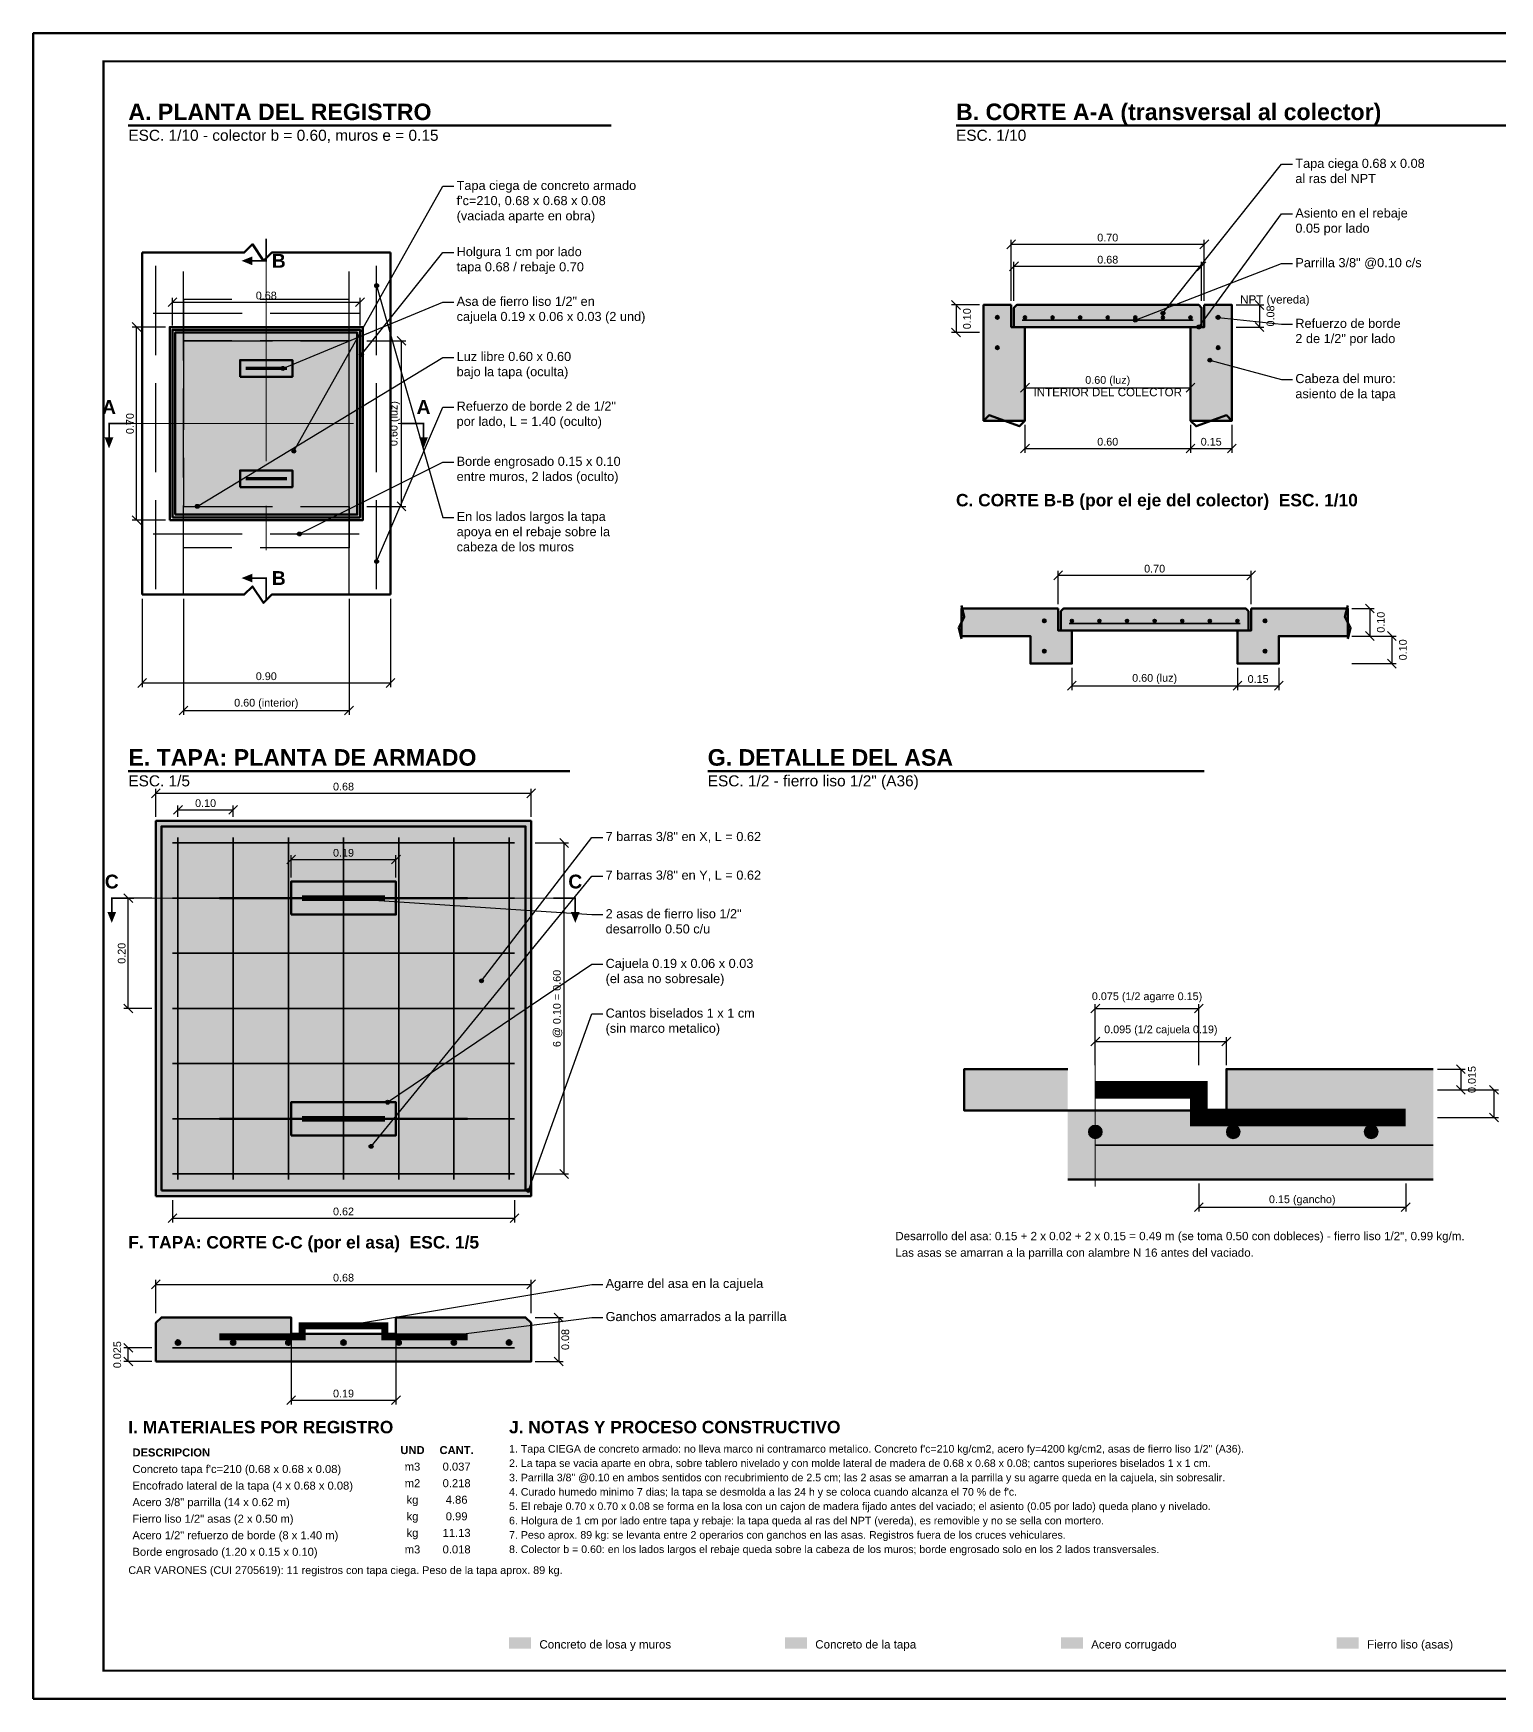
# Model space of a CAD drawing. Header units: metres. Extents: x 349122 to 349453, y 9281252 to 9281971.
# Drawn here: x 349212 to 349217.23, y 9281651.79 to 9281657.73 of the extents above; entities that cross this region are included whole.
import ezdxf
from ezdxf.enums import TextEntityAlignment as Align

# ---------------------------------------------------------------- set-up
doc = ezdxf.new("R2010")
doc.units = ezdxf.units.M
doc.header["$LTSCALE"] = 0.25
doc.linetypes.add('CENTER', pattern=[5.08, 3.175, -0.635, 0.635, -0.635])
doc.linetypes.add('DASHED', pattern=[1.524, 1.27, -0.254])
for name, color, linetype, lineweight in [('ACERO', 1, 'CONTINUOUS', 35), ('ACERO_LISO', 30, 'Continuous', 40), ('ACERO_OCULTO', 1, 'DASHED', 25), ('CONCRETO', 250, 'CONTINUOUS', 50), ('CONCRETO_ACHURADO', 253, 'Continuous', 13), ('CORTE', 1, 'Continuous', 35), ('COTAS', 94, 'CONTINUOUS', 18), ('EJES', 1, 'CENTER', 18), ('MARCO', 7, 'CONTINUOUS', 50), ('NOTAS_LLAMADA', 30, 'Continuous', 25), ('OCULTO', 8, 'DASHED', 25), ('TAPA', 8, 'Continuous', 50), ('TEXTO', 7, 'Continuous', 25), ('TITULOS', 160, 'CONTINUOUS', 35)]:
    doc.layers.add(name, color=color, linetype=linetype, lineweight=lineweight)
doc.styles.add('ARIAL', font='arial.ttf')
doc.styles.add('ARIALB', font='arialbd.ttf')

# ---------------------------------------------------------------- blocks, each defined once
blk = doc.blocks.new('_OBLIQUE0')
at = {"color": 0, "linetype": 'BYBLOCK'}
blk.add_line((-0.5, -0.5), (0.5, 0.5), dxfattribs=at)

msp = doc.modelspace()

# ---------------------------------------------------------------- hatches: boundary and pattern name
at = {"layer": 'ACERO'}
h = msp.add_hatch(color=1, dxfattribs=at)
edge = h.paths.add_edge_path()
edge.add_arc((349215.4385, 9281656.7168), 0.00625, 0, 360)
h = msp.add_hatch(color=1, dxfattribs=at)
edge = h.paths.add_edge_path()
edge.add_arc((349215.5369, 9281656.7163), 0.00541, 0, 360)
h = msp.add_hatch(color=1, dxfattribs=at)
edge = h.paths.add_edge_path()
edge.add_arc((349215.6353, 9281656.7163), 0.00541, 0, 360)
h = msp.add_hatch(color=1, dxfattribs=at)
edge = h.paths.add_edge_path()
edge.add_arc((349215.7337, 9281656.7163), 0.00541, 0, 360)
h = msp.add_hatch(color=1, dxfattribs=at)
edge = h.paths.add_edge_path()
edge.add_arc((349215.8321, 9281656.7163), 0.00541, 0, 360)
h = msp.add_hatch(color=1, dxfattribs=at)
edge = h.paths.add_edge_path()
edge.add_arc((349215.9305, 9281656.7163), 0.00541, 0, 360)
h = msp.add_hatch(color=1, dxfattribs=at)
edge = h.paths.add_edge_path()
edge.add_arc((349216.0289, 9281656.7163), 0.00541, 0, 360)
h = msp.add_hatch(color=1, dxfattribs=at)
edge = h.paths.add_edge_path()
edge.add_arc((349216.1273, 9281656.7163), 0.00541, 0, 360)
h = msp.add_hatch(color=1, dxfattribs=at)
edge = h.paths.add_edge_path()
edge.add_arc((349216.2257, 9281656.7168), 0.00625, 0, 360)
h = msp.add_hatch(color=1, dxfattribs=at)
edge = h.paths.add_edge_path()
edge.add_arc((349215.4385, 9281656.6086), 0.00625, 0, 360)
h = msp.add_hatch(color=1, dxfattribs=at)
edge = h.paths.add_edge_path()
edge.add_arc((349216.2257, 9281656.6086), 0.00625, 0, 360)
h = msp.add_hatch(color=1, dxfattribs=at)
edge = h.paths.add_edge_path()
edge.add_arc((349215.6058, 9281655.6344), 0.00625, 0, 360)
h = msp.add_hatch(color=1, dxfattribs=at)
edge = h.paths.add_edge_path()
edge.add_arc((349215.7042, 9281655.6339), 0.00541, 0, 360)
h = msp.add_hatch(color=1, dxfattribs=at)
edge = h.paths.add_edge_path()
edge.add_arc((349215.8026, 9281655.6339), 0.00541, 0, 360)
h = msp.add_hatch(color=1, dxfattribs=at)
edge = h.paths.add_edge_path()
edge.add_arc((349215.901, 9281655.6339), 0.00541, 0, 360)
h = msp.add_hatch(color=1, dxfattribs=at)
edge = h.paths.add_edge_path()
edge.add_arc((349215.9994, 9281655.6339), 0.00541, 0, 360)
h = msp.add_hatch(color=1, dxfattribs=at)
edge = h.paths.add_edge_path()
edge.add_arc((349216.0978, 9281655.6339), 0.00541, 0, 360)
h = msp.add_hatch(color=1, dxfattribs=at)
edge = h.paths.add_edge_path()
edge.add_arc((349216.1962, 9281655.6339), 0.00541, 0, 360)
h = msp.add_hatch(color=1, dxfattribs=at)
edge = h.paths.add_edge_path()
edge.add_arc((349216.2946, 9281655.6339), 0.00541, 0, 360)
h = msp.add_hatch(color=1, dxfattribs=at)
edge = h.paths.add_edge_path()
edge.add_arc((349216.393, 9281655.6344), 0.00625, 0, 360)
h = msp.add_hatch(color=1, dxfattribs=at)
edge = h.paths.add_edge_path()
edge.add_arc((349215.6058, 9281655.5262), 0.00625, 0, 360)
h = msp.add_hatch(color=1, dxfattribs=at)
edge = h.paths.add_edge_path()
edge.add_arc((349216.393, 9281655.5262), 0.00625, 0, 360)
h = msp.add_hatch(color=1, dxfattribs=at)
edge = h.paths.add_edge_path()
edge.add_arc((349215.7878, 9281653.8116), 0.0234, 0, 360)
h = msp.add_hatch(color=1, dxfattribs=at)
edge = h.paths.add_edge_path()
edge.add_arc((349216.2798, 9281653.8116), 0.0234, 0, 360)
h = msp.add_hatch(color=1, dxfattribs=at)
edge = h.paths.add_edge_path()
edge.add_arc((349216.7718, 9281653.8116), 0.0234, 0, 360)
h = msp.add_hatch(color=1, dxfattribs=at)
edge = h.paths.add_edge_path()
edge.add_arc((349212.516, 9281653.0603), 0.00937, 0, 360)
h = msp.add_hatch(color=1, dxfattribs=at)
edge = h.paths.add_edge_path()
edge.add_arc((349212.7128, 9281653.0603), 0.00937, 0, 360)
h = msp.add_hatch(color=1, dxfattribs=at)
edge = h.paths.add_edge_path()
edge.add_arc((349212.9096, 9281653.0603), 0.00937, 0, 360)
h = msp.add_hatch(color=1, dxfattribs=at)
edge = h.paths.add_edge_path()
edge.add_arc((349213.1064, 9281653.0603), 0.00937, 0, 360)
h = msp.add_hatch(color=1, dxfattribs=at)
edge = h.paths.add_edge_path()
edge.add_arc((349213.3032, 9281653.0603), 0.00937, 0, 360)
h = msp.add_hatch(color=1, dxfattribs=at)
edge = h.paths.add_edge_path()
edge.add_arc((349213.5, 9281653.0603), 0.00937, 0, 360)
h = msp.add_hatch(color=1, dxfattribs=at)
edge = h.paths.add_edge_path()
edge.add_arc((349213.6968, 9281653.0603), 0.00937, 0, 360)
at = {"layer": 'CONCRETO_ACHURADO'}
for color, points in [(254, [(349215.4877, 9281656.7611), (349215.3893, 9281656.7611), (349215.3893, 9281656.3478), (349215.5369, 9281656.3478), (349215.5369, 9281656.6824), (349215.4877, 9281656.6824)]), (253, [(349215.4975, 9281656.6824), (349216.1666, 9281656.6824), (349216.1666, 9281656.7513), (349216.1568, 9281656.7611), (349215.5074, 9281656.7611), (349215.4975, 9281656.7513)]), (254, [(349216.1765, 9281656.7611), (349216.2749, 9281656.7611), (349216.2749, 9281656.3478), (349216.1273, 9281656.3478), (349216.1273, 9281656.6824), (349216.1765, 9281656.6824)]), (253, [(349212.4963, 9281656.0034), (349213.1654, 9281656.0034), (349213.1654, 9281656.6726), (349212.4963, 9281656.6726)]), (254, [(349215.655, 9281655.6787), (349215.3106, 9281655.6787), (349215.3106, 9281655.5803), (349215.5566, 9281655.5803), (349215.5566, 9281655.4819), (349215.7042, 9281655.4819), (349215.7042, 9281655.6), (349215.655, 9281655.6)]), (253, [(349215.6648, 9281655.6), (349216.3339, 9281655.6), (349216.3339, 9281655.6689), (349216.3241, 9281655.6787), (349215.6746, 9281655.6787), (349215.6648, 9281655.6689)]), (254, [(349216.3438, 9281655.6787), (349216.6882, 9281655.6787), (349216.6882, 9281655.5803), (349216.4422, 9281655.5803), (349216.4422, 9281655.4819), (349216.2946, 9281655.4819), (349216.2946, 9281655.6), (349216.3438, 9281655.6)]), (253, [(349212.4373, 9281653.5828), (349213.7755, 9281653.5828), (349213.7755, 9281654.921), (349212.4373, 9281654.921)]), (253, [(349215.6894, 9281654.0354), (349215.3204, 9281654.0354), (349215.3204, 9281653.8878), (349216.2552, 9281653.8878), (349216.2552, 9281654.0354), (349216.9932, 9281654.0354), (349216.9932, 9281653.6418), (349215.6894, 9281653.6418)]), (253, [(349212.4373, 9281652.9924), (349213.7755, 9281652.9924), (349213.7755, 9281653.1302), (349213.7558, 9281653.1498), (349213.2934, 9281653.1498), (349213.2934, 9281653.0908), (349212.9194, 9281653.0908), (349212.9194, 9281653.1498), (349212.457, 9281653.1498), (349212.4373, 9281653.1302)])]:
    msp.add_hatch(color=color, dxfattribs=at).paths.add_polyline_path(points)
at = {"layer": 'NOTAS_LLAMADA'}
h = msp.add_hatch(color=30, dxfattribs=at)
edge = h.paths.add_edge_path()
edge.add_arc((349213.2245, 9281656.83), 0.00689, 0, 360)
h = msp.add_hatch(color=30, dxfattribs=at)
edge = h.paths.add_edge_path()
edge.add_arc((349215.9305, 9281656.707), 0.00689, 0, 360)
h = msp.add_hatch(color=30, dxfattribs=at)
edge = h.paths.add_edge_path()
edge.add_arc((349216.0289, 9281656.7316), 0.00689, 0, 360)
h = msp.add_hatch(color=30, dxfattribs=at)
edge = h.paths.add_edge_path()
edge.add_arc((349216.2257, 9281656.7168), 0.00689, 0, 360)
h = msp.add_hatch(color=30, dxfattribs=at)
edge = h.paths.add_edge_path()
edge.add_arc((349216.1568, 9281656.6824), 0.00689, 0, 360)
h = msp.add_hatch(color=30, dxfattribs=at)
edge = h.paths.add_edge_path()
edge.add_arc((349212.8899, 9281656.5348), 0.00689, 0, 360)
h = msp.add_hatch(color=30, dxfattribs=at)
edge = h.paths.add_edge_path()
edge.add_arc((349213.1704, 9281656.584), 0.00689, 0, 360)
h = msp.add_hatch(color=30, dxfattribs=at)
edge = h.paths.add_edge_path()
edge.add_arc((349216.1962, 9281656.5643), 0.00689, 0, 360)
h = msp.add_hatch(color=30, dxfattribs=at)
edge = h.paths.add_edge_path()
edge.add_arc((349212.9293, 9281656.2396), 0.00689, 0, 360)
h = msp.add_hatch(color=30, dxfattribs=at)
edge = h.paths.add_edge_path()
edge.add_arc((349212.5849, 9281656.0428), 0.00689, 0, 360)
h = msp.add_hatch(color=30, dxfattribs=at)
edge = h.paths.add_edge_path()
edge.add_arc((349212.949, 9281655.9444), 0.00689, 0, 360)
h = msp.add_hatch(color=30, dxfattribs=at)
edge = h.paths.add_edge_path()
edge.add_arc((349213.2245, 9281655.846), 0.00689, 0, 360)
h = msp.add_hatch(color=30, dxfattribs=at)
edge = h.paths.add_edge_path()
edge.add_arc((349213.1064, 9281654.6455), 0.00689, 0, 360)
h = msp.add_hatch(color=30, dxfattribs=at)
edge = h.paths.add_edge_path()
edge.add_arc((349213.5984, 9281654.3503), 0.00689, 0, 360)
h = msp.add_hatch(color=30, dxfattribs=at)
edge = h.paths.add_edge_path()
edge.add_arc((349213.2638, 9281653.9174), 0.00689, 0, 360)
h = msp.add_hatch(color=30, dxfattribs=at)
edge = h.paths.add_edge_path()
edge.add_arc((349213.2048, 9281653.7599), 0.00689, 0, 360)
h = msp.add_hatch(color=30, dxfattribs=at)
edge = h.paths.add_edge_path()
edge.add_arc((349213.7657, 9281653.6025), 0.00689, 0, 360)
h = msp.add_hatch(color=30, dxfattribs=at)
edge = h.paths.add_edge_path()
edge.add_arc((349213.1064, 9281653.1203), 0.00689, 0, 360)
h = msp.add_hatch(color=30, dxfattribs=at)
edge = h.paths.add_edge_path()
edge.add_arc((349213.4508, 9281653.081), 0.00689, 0, 360)
at = {"layer": 'TEXTO'}
for color, points in [(254, [(349213.6968, 9281651.969), (349213.7755, 9281651.969), (349213.7755, 9281652.0084), (349213.6968, 9281652.0084)]), (253, [(349214.6808, 9281651.969), (349214.7595, 9281651.969), (349214.7595, 9281652.0084), (349214.6808, 9281652.0084)]), (1, [(349215.6648, 9281651.969), (349215.7435, 9281651.969), (349215.7435, 9281652.0084), (349215.6648, 9281652.0084)]), (30, [(349216.6488, 9281651.969), (349216.7275, 9281651.969), (349216.7275, 9281652.0084), (349216.6488, 9281652.0084)])]:
    msp.add_hatch(color=color, dxfattribs=at).paths.add_polyline_path(points)

# ---------------------------------------------------------------- linework, layer by layer
at = {"color": 94}
for p, q in [((349215.4877, 9281656.7759), (349215.4877, 9281656.9933)), ((349215.4877, 9281656.9776), (349216.1765, 9281656.9776)), ((349216.1765, 9281656.7759), (349216.1765, 9281656.9933)), ((349215.4975, 9281656.7759), (349215.4975, 9281656.9146)), ((349215.4975, 9281656.8989), (349216.1666, 9281656.8989)), ((349216.1666, 9281656.7759), (349216.1666, 9281656.9146)), ((349212.4963, 9281656.6873), (349212.4963, 9281656.7867)), ((349212.4963, 9281656.771), (349213.1654, 9281656.771)), ((349213.1654, 9281656.6873), (349213.1654, 9281656.7867)), ((349215.3745, 9281656.7611), (349215.2751, 9281656.7611)), ((349215.2909, 9281656.7611), (349215.2909, 9281656.6627)), ((349216.2896, 9281656.7611), (349216.389, 9281656.7611)), ((349216.3733, 9281656.7611), (349216.3733, 9281656.6824)), ((349212.4717, 9281656.6824), (349212.3527, 9281656.6824)), ((349212.3684, 9281655.9936), (349212.3684, 9281656.6824)), ((349215.3745, 9281656.6627), (349215.2751, 9281656.6627)), ((349216.2896, 9281656.6824), (349216.389, 9281656.6824)), ((349213.19, 9281656.6332), (349213.3288, 9281656.6332)), ((349213.313, 9281656.0428), (349213.313, 9281656.6332)), ((349215.5369, 9281656.5299), (349215.5369, 9281656.4502)), ((349216.1273, 9281656.5299), (349216.1273, 9281656.4502)), ((349215.5369, 9281656.4659), (349216.1273, 9281656.4659)), ((349215.5369, 9281656.3331), (349215.5369, 9281656.2337)), ((349216.1273, 9281656.3331), (349216.1273, 9281656.2337)), ((349216.1273, 9281656.3331), (349216.1273, 9281656.2337)), ((349216.2749, 9281656.3331), (349216.2749, 9281656.2337)), ((349215.5369, 9281656.2494), (349216.1273, 9281656.2494)), ((349216.1273, 9281656.2494), (349216.2749, 9281656.2494)), ((349213.19, 9281656.0428), (349213.3288, 9281656.0428)), ((349212.4717, 9281655.9936), (349212.3527, 9281655.9936)), ((349215.655, 9281655.6935), (349215.655, 9281655.8125)), ((349215.655, 9281655.7968), (349216.3438, 9281655.7968)), ((349216.3438, 9281655.6935), (349216.3438, 9281655.8125)), ((349212.3881, 9281655.7132), (349212.3881, 9281655.3973)), ((349212.5357, 9281655.7132), (349212.5357, 9281655.2989)), ((349213.1261, 9281655.7132), (349213.1261, 9281655.2989)), ((349213.2737, 9281655.7132), (349213.2737, 9281655.3973)), ((349216.7029, 9281655.6787), (349216.7826, 9281655.6787)), ((349216.7669, 9281655.6787), (349216.7669, 9281655.5803)), ((349216.7029, 9281655.5803), (349216.7826, 9281655.5803)), ((349216.7029, 9281655.5803), (349216.8613, 9281655.5803)), ((349216.8456, 9281655.5803), (349216.8456, 9281655.4819)), ((349215.7042, 9281655.4672), (349215.7042, 9281655.3875)), ((349216.2946, 9281655.4672), (349216.2946, 9281655.3875)), ((349216.2946, 9281655.4672), (349216.2946, 9281655.3875)), ((349216.4422, 9281655.4672), (349216.4422, 9281655.3875)), ((349216.7029, 9281655.4819), (349216.8613, 9281655.4819)), ((349212.3881, 9281655.413), (349213.2737, 9281655.413)), ((349215.7042, 9281655.4032), (349216.2946, 9281655.4032)), ((349216.2946, 9281655.4032), (349216.4422, 9281655.4032)), ((349212.5357, 9281655.3146), (349213.1261, 9281655.3146)), ((349212.4373, 9281654.9358), (349212.4373, 9281655.0352)), ((349212.4373, 9281655.0194), (349213.7755, 9281655.0194)), ((349213.7755, 9281654.9358), (349213.7755, 9281655.0352)), ((349212.516, 9281654.9358), (349212.516, 9281654.9761)), ((349212.516, 9281654.9604), (349212.7128, 9281654.9604)), ((349212.7128, 9281654.9358), (349212.7128, 9281654.9761)), ((349213.7903, 9281654.8423), (349213.9093, 9281654.8423)), ((349213.8936, 9281653.6615), (349213.8936, 9281654.8423)), ((349212.9194, 9281654.7193), (349212.9194, 9281654.799)), ((349212.9194, 9281654.7833), (349213.2934, 9281654.7833)), ((349213.2934, 9281654.7193), (349213.2934, 9281654.799)), ((349212.4225, 9281654.6455), (349212.3231, 9281654.6455)), ((349212.3389, 9281654.2519), (349212.3389, 9281654.6455)), ((349212.4225, 9281654.2519), (349212.3231, 9281654.2519)), ((349215.7878, 9281654.0502), (349215.7878, 9281654.2677)), ((349215.7878, 9281654.2519), (349216.1568, 9281654.2519)), ((349216.1568, 9281654.0502), (349216.1568, 9281654.2677)), ((349215.7878, 9281654.0502), (349215.7878, 9281654.1496)), ((349215.7878, 9281654.1338), (349216.2552, 9281654.1338)), ((349216.2552, 9281654.0502), (349216.2552, 9281654.1496)), ((349217.008, 9281654.0354), (349217.1073, 9281654.0354)), ((349217.0916, 9281654.0354), (349217.0916, 9281653.9616)), ((349217.008, 9281653.9616), (349217.1073, 9281653.9616)), ((349217.008, 9281653.9616), (349217.2254, 9281653.9616)), ((349217.2097, 9281653.9616), (349217.2097, 9281653.8632)), ((349217.008, 9281653.8632), (349217.2254, 9281653.8632)), ((349213.7903, 9281653.6615), (349213.9093, 9281653.6615)), ((349216.1568, 9281653.6271), (349216.1568, 9281653.5277)), ((349216.8948, 9281653.6271), (349216.8948, 9281653.5277)), ((349212.4963, 9281653.568), (349212.4963, 9281653.4883)), ((349213.7165, 9281653.568), (349213.7165, 9281653.4883)), ((349212.4963, 9281653.5041), (349213.7165, 9281653.5041)), ((349216.1568, 9281653.5434), (349216.8948, 9281653.5434)), ((349212.4373, 9281653.1646), (349212.4373, 9281653.2837)), ((349212.4373, 9281653.2679), (349213.7755, 9281653.2679)), ((349213.7755, 9281653.1646), (349213.7755, 9281653.2837)), ((349213.7903, 9281653.1498), (349213.8897, 9281653.1498)), ((349213.8739, 9281653.1498), (349213.8739, 9281652.9924)), ((349212.4225, 9281653.0416), (349212.3231, 9281653.0416)), ((349212.3389, 9281652.9924), (349212.3389, 9281653.0416)), ((349212.9194, 9281653.076), (349212.9194, 9281652.8389)), ((349213.2934, 9281653.076), (349213.2934, 9281652.8389)), ((349212.4225, 9281652.9924), (349212.3231, 9281652.9924)), ((349213.7903, 9281652.9924), (349213.8897, 9281652.9924)), ((349212.9194, 9281652.8546), (349213.2934, 9281652.8546))]:
    msp.add_line(p, q, dxfattribs=at)
at = {"layer": 'ACERO'}
for p, q in [((349215.527, 9281656.707), (349216.1371, 9281656.707)), ((349215.6943, 9281655.6246), (349216.3044, 9281655.6246)), ((349212.4963, 9281654.8423), (349213.7165, 9281654.8423)), ((349212.516, 9281653.6418), (349212.516, 9281654.862)), ((349212.7128, 9281653.6418), (349212.7128, 9281654.862)), ((349212.9096, 9281653.6418), (349212.9096, 9281654.862)), ((349213.1064, 9281653.6418), (349213.1064, 9281654.862)), ((349213.3032, 9281653.6418), (349213.3032, 9281654.862)), ((349213.5, 9281653.6418), (349213.5, 9281654.862)), ((349213.6968, 9281653.6418), (349213.6968, 9281654.862)), ((349212.4963, 9281654.6455), (349213.7165, 9281654.6455)), ((349212.4963, 9281654.4487), (349213.7165, 9281654.4487)), ((349212.4963, 9281654.2519), (349213.7165, 9281654.2519)), ((349212.4963, 9281654.0551), (349213.7165, 9281654.0551)), ((349212.4963, 9281653.8583), (349213.7165, 9281653.8583)), ((349215.7878, 9281653.7648), (349216.9932, 9281653.7648)), ((349212.4963, 9281653.6615), (349213.7165, 9281653.6615)), ((349212.4963, 9281653.0416), (349213.7165, 9281653.0416))]:
    msp.add_line(p, q, dxfattribs=at)
for centre, radius in [((349215.4385, 9281656.7168), 0.00625), ((349215.5369, 9281656.7163), 0.00541), ((349215.6353, 9281656.7163), 0.00541), ((349215.7337, 9281656.7163), 0.00541), ((349215.8321, 9281656.7163), 0.00541), ((349215.9305, 9281656.7163), 0.00541), ((349216.0289, 9281656.7163), 0.00541), ((349216.1273, 9281656.7163), 0.00541), ((349216.2257, 9281656.7168), 0.00625), ((349215.4385, 9281656.6086), 0.00625), ((349216.2257, 9281656.6086), 0.00625), ((349215.6058, 9281655.6344), 0.00625), ((349215.7042, 9281655.6339), 0.00541), ((349215.8026, 9281655.6339), 0.00541), ((349215.901, 9281655.6339), 0.00541), ((349215.9994, 9281655.6339), 0.00541), ((349216.0978, 9281655.6339), 0.00541), ((349216.1962, 9281655.6339), 0.00541), ((349216.2946, 9281655.6339), 0.00541), ((349216.393, 9281655.6344), 0.00625), ((349215.6058, 9281655.5262), 0.00625), ((349216.393, 9281655.5262), 0.00625), ((349215.7878, 9281653.8116), 0.0234), ((349216.2798, 9281653.8116), 0.0234), ((349216.7718, 9281653.8116), 0.0234), ((349212.516, 9281653.0603), 0.00937), ((349212.7128, 9281653.0603), 0.00937), ((349212.9096, 9281653.0603), 0.00937), ((349213.1064, 9281653.0603), 0.00937), ((349213.3032, 9281653.0603), 0.00937), ((349213.5, 9281653.0603), 0.00937), ((349213.6968, 9281653.0603), 0.00937)]:
    msp.add_circle(centre, radius, dxfattribs=at)
at = {"layer": 'ACERO_LISO'}
for points, const_width in [([(349212.7571, 9281656.5348), (349212.9047, 9281656.5348)], 0.0118), ([(349212.7571, 9281656.1412), (349212.9047, 9281656.1412)], 0.0118), ([(349212.6636, 9281654.6455), (349212.9588, 9281654.6455)], 0.00886), ([(349212.9588, 9281654.6455), (349213.254, 9281654.6455)], 0.0197), ([(349213.254, 9281654.6455), (349213.5492, 9281654.6455)], 0.00886), ([(349215.7878, 9281653.9616), (349216.1568, 9281653.9616), (349216.1568, 9281653.8632), (349216.8948, 9281653.8632)], 0.0625), ([(349212.6636, 9281653.8583), (349212.9588, 9281653.8583)], 0.00886), ([(349212.9588, 9281653.8583), (349213.254, 9281653.8583)], 0.0197), ([(349213.254, 9281653.8583), (349213.5492, 9281653.8583)], 0.00886), ([(349212.6636, 9281653.081), (349212.9588, 9281653.081), (349212.9588, 9281653.1203), (349213.254, 9281653.1203), (349213.254, 9281653.081), (349213.5492, 9281653.081)], 0.025)]:
    msp.add_lwpolyline(points, dxfattribs=dict(at, const_width=const_width))
at = {"layer": 'ACERO_OCULTO'}
for p, q in [((349212.4373, 9281655.7476), (349212.4373, 9281656.9284)), ((349213.2245, 9281655.7476), (349213.2245, 9281656.9284)), ((349212.4274, 9281656.7316), (349213.2343, 9281656.7316)), ((349212.4274, 9281655.9444), (349213.2343, 9281655.9444))]:
    msp.add_line(p, q, dxfattribs=at)
at = {"layer": 'CONCRETO'}
for p, q in [((349212.3881, 9281655.7279), (349212.3881, 9281656.9481)), ((349213.2737, 9281655.7279), (349213.2737, 9281656.9481))]:
    msp.add_line(p, q, dxfattribs=at)
for points in [[(349212.3881, 9281656.9481), (349212.7522, 9281656.9481), (349212.7817, 9281656.9776), (349212.821, 9281656.9186), (349212.8506, 9281656.9481), (349213.2737, 9281656.9481)], [(349215.3893, 9281656.3478), (349215.409, 9281656.3675), (349215.5172, 9281656.3282), (349215.5369, 9281656.3478)], [(349216.2749, 9281656.3478), (349216.2552, 9281656.3675), (349216.147, 9281656.3282), (349216.1273, 9281656.3478)], [(349212.3881, 9281655.7279), (349212.7522, 9281655.7279), (349212.7817, 9281655.7574), (349212.821, 9281655.6984), (349212.8506, 9281655.7279), (349213.2737, 9281655.7279)], [(349215.3106, 9281655.6886), (349215.3204, 9281655.6492), (349215.3007, 9281655.6098), (349215.3106, 9281655.5705)], [(349216.6882, 9281655.6886), (349216.6783, 9281655.6492), (349216.698, 9281655.6098), (349216.6882, 9281655.5705)]]:
    msp.add_lwpolyline(points, dxfattribs=at)
for points in [[(349215.4877, 9281656.7611), (349215.3893, 9281656.7611), (349215.3893, 9281656.3478), (349215.5369, 9281656.3478), (349215.5369, 9281656.6824), (349215.4877, 9281656.6824)], [(349216.1765, 9281656.7611), (349216.2749, 9281656.7611), (349216.2749, 9281656.3478), (349216.1273, 9281656.3478), (349216.1273, 9281656.6824), (349216.1765, 9281656.6824)], [(349212.4865, 9281655.9936), (349213.1753, 9281655.9936), (349213.1753, 9281656.6824), (349212.4865, 9281656.6824)], [(349212.7374, 9281656.5053), (349212.9244, 9281656.5053), (349212.9244, 9281656.5643), (349212.7374, 9281656.5643)], [(349212.7374, 9281656.1117), (349212.9244, 9281656.1117), (349212.9244, 9281656.1707), (349212.7374, 9281656.1707)], [(349215.655, 9281655.6787), (349215.3106, 9281655.6787), (349215.3106, 9281655.5803), (349215.5566, 9281655.5803), (349215.5566, 9281655.4819), (349215.7042, 9281655.4819), (349215.7042, 9281655.6), (349215.655, 9281655.6)], [(349216.3438, 9281655.6787), (349216.6882, 9281655.6787), (349216.6882, 9281655.5803), (349216.4422, 9281655.5803), (349216.4422, 9281655.4819), (349216.2946, 9281655.4819), (349216.2946, 9281655.6), (349216.3438, 9281655.6)], [(349212.9194, 9281654.5865), (349213.2934, 9281654.5865), (349213.2934, 9281654.7046), (349212.9194, 9281654.7046)], [(349212.9194, 9281653.7993), (349213.2934, 9281653.7993), (349213.2934, 9281653.9174), (349212.9194, 9281653.9174)]]:
    msp.add_lwpolyline(points, close=True, dxfattribs=at)
at = {"layer": 'CORTE', "const_width": 0.0059}
for points in [[(349212.8309, 9281656.9973), (349212.8309, 9281656.9186), (349212.7817, 9281656.9186)], [(349212.3487, 9281656.338), (349212.27, 9281656.338), (349212.27, 9281656.2888)], [(349213.313, 9281656.338), (349213.3918, 9281656.338), (349213.3918, 9281656.2888)], [(349212.8309, 9281655.7082), (349212.8309, 9281655.787), (349212.7817, 9281655.787)], [(349212.3586, 9281654.6455), (349212.2798, 9281654.6455), (349212.2798, 9281654.5963)], [(349213.8542, 9281654.6455), (349213.933, 9281654.6455), (349213.933, 9281654.5963)]]:
    msp.add_lwpolyline(points, dxfattribs=at)
at = {"layer": 'CORTE', "color": 1}
for points in [[(349212.7817, 9281656.9028), (349212.7817, 9281656.9343), (349212.7423, 9281656.9186)], [(349212.2543, 9281656.2888), (349212.2857, 9281656.2888), (349212.27, 9281656.2494)], [(349213.376, 9281656.2888), (349213.4075, 9281656.2888), (349213.3918, 9281656.2494)], [(349212.7817, 9281655.7712), (349212.7817, 9281655.8027), (349212.7423, 9281655.787)], [(349212.2641, 9281654.5963), (349212.2956, 9281654.5963), (349212.2798, 9281654.557)], [(349213.9172, 9281654.5963), (349213.9487, 9281654.5963), (349213.933, 9281654.557)]]:
    msp.add_solid(points, dxfattribs=at)
at = {"layer": 'Defpoints'}
for p in [(349215.4877, 9281656.9776), (349215.4975, 9281656.8989), (349212.4963, 9281656.771), (349215.2909, 9281656.7611), (349215.3893, 9281656.7611), (349215.4877, 9281656.7611), (349215.4975, 9281656.7611), (349216.1666, 9281656.7611), (349216.1765, 9281656.7611), (349216.2749, 9281656.7611), (349216.3733, 9281656.7611), (349212.4865, 9281656.6824), (349212.4963, 9281656.6726), (349213.1654, 9281656.6726), (349215.3893, 9281656.6627), (349216.2749, 9281656.6824), (349213.1753, 9281656.6332), (349215.5369, 9281656.5446), (349216.1273, 9281656.5446), (349215.5369, 9281656.4659), (349215.5369, 9281656.3478), (349216.1273, 9281656.3478), (349216.1273, 9281656.3478), (349216.2749, 9281656.3478), (349215.5369, 9281656.2494), (349216.1273, 9281656.2494), (349213.1753, 9281656.0428), (349213.313, 9281656.0428), (349212.3684, 9281655.9936), (349212.4865, 9281655.9936), (349215.655, 9281655.7968), (349212.3881, 9281655.7279), (349212.5357, 9281655.7279), (349213.1261, 9281655.7279), (349213.2737, 9281655.7279), (349215.655, 9281655.6787), (349216.3438, 9281655.6787), (349216.6882, 9281655.6787), (349216.7669, 9281655.6787), (349216.6882, 9281655.5803), (349216.6882, 9281655.5803), (349216.8456, 9281655.5803), (349215.7042, 9281655.4819), (349216.2946, 9281655.4819), (349216.2946, 9281655.4819), (349216.4422, 9281655.4819), (349216.6882, 9281655.4819), (349212.3881, 9281655.413), (349215.7042, 9281655.4032), (349216.2946, 9281655.4032), (349212.5357, 9281655.3146), (349212.4373, 9281655.0194), (349212.516, 9281654.9604), (349212.4373, 9281654.921), (349212.516, 9281654.921), (349212.7128, 9281654.921), (349213.7755, 9281654.921), (349213.7755, 9281654.8423), (349212.9194, 9281654.7833), (349212.9194, 9281654.7046), (349213.2934, 9281654.7046), (349212.4373, 9281654.6455), (349212.3389, 9281654.2519), (349212.4373, 9281654.2519), (349215.7878, 9281654.2519), (349215.7878, 9281654.1338), (349215.7878, 9281654.0354), (349215.7878, 9281654.0354), (349216.1568, 9281654.0354), (349216.2552, 9281654.0354), (349216.9932, 9281654.0354), (349217.0916, 9281654.0354), (349216.9932, 9281653.9616), (349216.9932, 9281653.9616), (349217.2097, 9281653.9616), (349216.9932, 9281653.8632), (349213.7755, 9281653.6615), (349213.8936, 9281653.6615), (349216.1568, 9281653.6418), (349216.8948, 9281653.6418), (349212.4963, 9281653.5828), (349213.7165, 9281653.5828), (349212.4963, 9281653.5041), (349216.1568, 9281653.5434), (349212.4373, 9281653.2679), (349212.4373, 9281653.1498), (349213.7755, 9281653.1498), (349213.7755, 9281653.1498), (349213.8739, 9281653.1498), (349212.9194, 9281653.0908), (349213.2934, 9281653.0908), (349212.4373, 9281653.0416), (349212.3389, 9281652.9924), (349212.4373, 9281652.9924), (349213.7755, 9281652.9924), (349212.9194, 9281652.8546)]:
    msp.add_point(p, dxfattribs=at)
at = {"layer": 'EJES'}
for p, q in [((349212.8309, 9281656.9973), (349212.8309, 9281655.7082)), ((349212.3487, 9281656.338), (349213.313, 9281656.338)), ((349212.3586, 9281654.6455), (349213.8542, 9281654.6455)), ((349215.7878, 9281654.06), (349215.7878, 9281653.6172))]:
    msp.add_line(p, q, dxfattribs=at)
at = {"layer": 'MARCO'}
msp.add_lwpolyline([(349212, 9281651.79), (349220.41, 9281651.79), (349220.41, 9281657.73), (349212, 9281657.73)], close=True, dxfattribs=at)
at = {"layer": 'MARCO', "const_width": 0.008}
msp.add_lwpolyline([(349212.25, 9281651.89), (349220.31, 9281651.89), (349220.31, 9281657.63), (349212.25, 9281657.63)], close=True, dxfattribs=at)
at = {"layer": 'NOTAS_LLAMADA'}
for points in [[(349216.0289, 9281656.7316), (349216.452, 9281657.263), (349216.4914, 9281657.263)], [(349212.9293, 9281656.2396), (349213.4606, 9281657.1842), (349213.5, 9281657.1842)], [(349216.1568, 9281656.6824), (349216.452, 9281657.0858), (349216.4914, 9281657.0858)], [(349213.1704, 9281656.584), (349213.4606, 9281656.9481), (349213.5, 9281656.9481)], [(349215.9305, 9281656.707), (349216.452, 9281656.9087), (349216.4914, 9281656.9087)], [(349213.2245, 9281656.83), (349213.4606, 9281656.0034), (349213.5, 9281656.0034)], [(349212.8899, 9281656.5348), (349213.4606, 9281656.771), (349213.5, 9281656.771)], [(349216.2257, 9281656.7168), (349216.452, 9281656.6922), (349216.4914, 9281656.6922)], [(349212.5849, 9281656.0428), (349213.4606, 9281656.5742), (349213.5, 9281656.5742)], [(349216.1962, 9281656.5643), (349216.452, 9281656.4954), (349216.4914, 9281656.4954)], [(349213.2245, 9281655.846), (349213.4606, 9281656.397), (349213.5, 9281656.397)], [(349212.949, 9281655.9444), (349213.4606, 9281656.2002), (349213.5, 9281656.2002)], [(349213.5984, 9281654.3503), (349213.992, 9281654.862), (349214.0314, 9281654.862)], [(349213.2048, 9281653.7599), (349213.992, 9281654.7242), (349214.0314, 9281654.7242)], [(349213.1064, 9281654.6455), (349213.992, 9281654.5865), (349214.0314, 9281654.5865)], [(349213.2638, 9281653.9174), (349213.992, 9281654.4094), (349214.0314, 9281654.4094)], [(349213.7657, 9281653.6025), (349213.992, 9281654.2322), (349214.0314, 9281654.2322)], [(349213.1064, 9281653.1203), (349213.992, 9281653.2679), (349214.0314, 9281653.2679)], [(349213.4508, 9281653.081), (349213.992, 9281653.1498), (349214.0314, 9281653.1498)]]:
    msp.add_lwpolyline(points, dxfattribs=at)
for centre in [(349213.2245, 9281656.83), (349215.9305, 9281656.707), (349216.0289, 9281656.7316), (349216.2257, 9281656.7168), (349216.1568, 9281656.6824), (349212.8899, 9281656.5348), (349213.1704, 9281656.584), (349216.1962, 9281656.5643), (349212.9293, 9281656.2396), (349212.5849, 9281656.0428), (349212.949, 9281655.9444), (349213.2245, 9281655.846), (349213.1064, 9281654.6455), (349213.5984, 9281654.3503), (349213.2638, 9281653.9174), (349213.2048, 9281653.7599), (349213.7657, 9281653.6025), (349213.1064, 9281653.1203), (349213.4508, 9281653.081)]:
    msp.add_circle(centre, 0.00689, dxfattribs=at)
at = {"layer": 'OCULTO'}
for p, q in [((349212.5357, 9281655.7279), (349212.5357, 9281656.9481)), ((349213.1261, 9281655.7279), (349213.1261, 9281656.9481))]:
    msp.add_line(p, q, dxfattribs=at)
for points in [[(349212.5357, 9281656.6332), (349213.1261, 9281656.6332), (349213.1261, 9281656.7808), (349212.5357, 9281656.7808)], [(349212.5357, 9281656.0428), (349213.1261, 9281656.0428), (349213.1261, 9281656.6332), (349212.5357, 9281656.6332)], [(349212.5357, 9281656.0428), (349213.1261, 9281656.0428), (349213.1261, 9281655.8952), (349212.5357, 9281655.8952)]]:
    msp.add_lwpolyline(points, close=True, dxfattribs=at)
at = {"layer": 'TAPA'}
msp.add_line((349215.6894, 9281653.6418), (349216.9932, 9281653.6418), dxfattribs=at)
for points in [[(349215.4975, 9281656.6824), (349216.1666, 9281656.6824), (349216.1666, 9281656.7513), (349216.1568, 9281656.7611), (349215.5074, 9281656.7611), (349215.4975, 9281656.7513)], [(349212.4963, 9281656.0034), (349213.1654, 9281656.0034), (349213.1654, 9281656.6726), (349212.4963, 9281656.6726)], [(349212.5062, 9281656.0133), (349213.1556, 9281656.0133), (349213.1556, 9281656.6627), (349212.5062, 9281656.6627)], [(349215.6648, 9281655.6), (349216.3339, 9281655.6), (349216.3339, 9281655.6689), (349216.3241, 9281655.6787), (349215.6746, 9281655.6787), (349215.6648, 9281655.6689)], [(349212.4373, 9281653.5828), (349213.7755, 9281653.5828), (349213.7755, 9281654.921), (349212.4373, 9281654.921)], [(349212.457, 9281653.6025), (349213.7558, 9281653.6025), (349213.7558, 9281654.9014), (349212.457, 9281654.9014)], [(349212.4373, 9281652.9924), (349213.7755, 9281652.9924), (349213.7755, 9281653.1302), (349213.7558, 9281653.1498), (349213.2934, 9281653.1498), (349213.2934, 9281653.0908), (349212.9194, 9281653.0908), (349212.9194, 9281653.1498), (349212.457, 9281653.1498), (349212.4373, 9281653.1302)]]:
    msp.add_lwpolyline(points, close=True, dxfattribs=at)
msp.add_lwpolyline([(349215.6894, 9281654.0354), (349215.3204, 9281654.0354), (349215.3204, 9281653.8878), (349216.2552, 9281653.8878), (349216.2552, 9281654.0354), (349216.9932, 9281654.0354)], dxfattribs=at)
at = {"layer": 'TITULOS', "lineweight": 70}
for p, q in [((349212.3389, 9281657.4007), (349214.0609, 9281657.4007)), ((349215.2909, 9281657.4007), (349217.5541, 9281657.4007)), ((349212.3389, 9281655.0982), (349213.9133, 9281655.0982)), ((349214.4053, 9281655.0982), (349216.1765, 9281655.0982))]:
    msp.add_line(p, q, dxfattribs=at)

# ---------------------------------------------------------------- block references
at = {"layer": 'COTAS', "color": 94, "xscale": 0.031488, "yscale": 0.031488, "zscale": 0.00984}
for p in [(349215.4877, 9281656.9776), (349216.1765, 9281656.9776), (349215.4975, 9281656.8989), (349216.1666, 9281656.8989), (349212.4963, 9281656.771), (349213.1654, 9281656.771), (349215.5369, 9281656.4659), (349216.1273, 9281656.4659), (349215.5369, 9281656.2494), (349216.1273, 9281656.2494), (349216.1273, 9281656.2494), (349216.2749, 9281656.2494), (349215.655, 9281655.7968), (349216.3438, 9281655.7968), (349212.3881, 9281655.413), (349213.2737, 9281655.413), (349215.7042, 9281655.4032), (349216.2946, 9281655.4032), (349216.2946, 9281655.4032), (349216.4422, 9281655.4032), (349212.5357, 9281655.3146), (349213.1261, 9281655.3146), (349212.4373, 9281655.0194), (349213.7755, 9281655.0194), (349212.516, 9281654.9604), (349212.7128, 9281654.9604), (349212.9194, 9281654.7833), (349213.2934, 9281654.7833), (349215.7878, 9281654.2519), (349216.1568, 9281654.2519), (349215.7878, 9281654.1338), (349216.2552, 9281654.1338), (349212.4963, 9281653.5041), (349213.7165, 9281653.5041), (349216.1568, 9281653.5434), (349216.8948, 9281653.5434), (349212.4373, 9281653.2679), (349213.7755, 9281653.2679), (349212.9194, 9281652.8546), (349213.2934, 9281652.8546)]:
    msp.add_blockref('_OBLIQUE0', p, dxfattribs=at)
at = {"layer": 'COTAS', "color": 94, "xscale": 0.031488, "yscale": 0.031488, "zscale": 0.00984, "rotation": 90}
for p in [(349215.2909, 9281656.7611), (349216.3733, 9281656.7611), (349212.3684, 9281656.6824), (349215.2909, 9281656.6627), (349216.3733, 9281656.6824), (349213.313, 9281656.6332), (349213.313, 9281656.0428), (349212.3684, 9281655.9936), (349216.7669, 9281655.6787), (349216.7669, 9281655.5803), (349216.8456, 9281655.5803), (349216.8456, 9281655.4819), (349213.8936, 9281654.8423), (349212.3389, 9281654.6455), (349212.3389, 9281654.2519), (349217.0916, 9281654.0354), (349217.0916, 9281653.9616), (349217.2097, 9281653.9616), (349217.2097, 9281653.8632), (349213.8936, 9281653.6615), (349213.8739, 9281653.1498), (349212.3389, 9281653.0416), (349212.3389, 9281652.9924), (349213.8739, 9281652.9924)]:
    msp.add_blockref('_OBLIQUE0', p, dxfattribs=at)

# ---------------------------------------------------------------- texts
at = {"layer": 'CORTE', "style": 'ARIALB'}
for p in [(349212.8506, 9281656.9186), (349212.8506, 9281655.787)]:
    msp.add_text('B', height=0.0492, dxfattribs=at).set_placement(p, align=Align.MIDDLE_LEFT)
for s, p in [('A', (349212.27, 9281656.3577)), ('A', (349213.3918, 9281656.3577)), ('C', (349212.2798, 9281654.6652)), ('C', (349213.933, 9281654.6652))]:
    msp.add_text(s, height=0.0492, dxfattribs=at).set_placement(p, align=Align.BOTTOM_CENTER)
at = {"layer": 'COTAS', "color": 7, "attachment_point": 5, "style": 'ARIAL'}
for s, insert, char_height in [('0.70', (349215.8321, 9281657.0012), 0.02755), ('0.68', (349215.8321, 9281656.9225), 0.02755), ('0.68', (349212.8309, 9281656.7946), 0.02755), ('0.60 (luz)', (349215.8321, 9281656.4895), 0.02755), ('0.60', (349215.8321, 9281656.2731), 0.02755), ('0.15', (349216.2011, 9281656.2731), 0.02755), ('0.70', (349215.9994, 9281655.8204), 0.02755), ('0.90', (349212.8309, 9281655.4367), 0.02755), ('0.60 (luz)', (349215.9994, 9281655.4268), 0.02755), ('0.15', (349216.3684, 9281655.4268), 0.02755), ('0.60 (interior)', (349212.8309, 9281655.3383), 0.027552), ('0.68', (349213.1064, 9281655.0431), 0.02755), ('0.10', (349212.6144, 9281654.984), 0.02755), ('0.19', (349213.1064, 9281654.8069), 0.02755), ('0.075 (1/2 agarre 0.15)', (349215.9723, 9281654.2913), 0.027552), ('0.095 (1/2 cajuela 0.19)', (349216.0215, 9281654.1732), 0.027552), ('0.15 (gancho)', (349216.5258, 9281653.5671), 0.027552), ('0.62', (349213.1064, 9281653.5277), 0.02755), ('0.68', (349213.1064, 9281653.2915), 0.02755), ('0.19', (349213.1064, 9281652.8783), 0.02755)]:
    msp.add_mtext(s, dxfattribs=dict(at, insert=insert, char_height=char_height))
at = {"layer": 'COTAS', "color": 7, "attachment_point": 5, "rotation": 90, "style": 'ARIAL'}
for s, insert, char_height in [('0.10', (349215.3302, 9281656.7119), 0.02755), ('0.08', (349216.4126, 9281656.7218), 0.02755), ('0.60 (luz)', (349213.2894, 9281656.338), 0.02755), ('0.70', (349212.3448, 9281656.338), 0.02755), ('0.10', (349216.8062, 9281655.6295), 0.02755), ('0.10', (349216.885, 9281655.5311), 0.02755), ('0.20', (349212.3153, 9281654.4487), 0.02755), ('6 @ 0.10 = 0.60', (349213.87, 9281654.2519), 0.027552), ('0.015', (349217.131, 9281653.9985), 0.02755), ('0.08', (349213.8975, 9281653.0711), 0.02755), ('0.025', (349212.2995, 9281653.017), 0.02755)]:
    msp.add_mtext(s, dxfattribs=dict(at, insert=insert, char_height=char_height))
at = {"layer": 'TEXTO'}
for s, height, style, p in [('NPT (vereda)', 0.02952, 'ARIAL', (349216.3044, 9281656.766)), ('Desarrollo del asa: 0.15 + 2 x 0.02 + 2 x 0.15 = 0.49 m (se toma 0.50 con dobleces) - fierro liso 1/2", 0.99 kg/m.', 0.02952, 'ARIAL', (349215.0744, 9281653.4254)), ('Las asas se amarran a la parrilla con alambre N 16 antes del vaciado.', 0.02952, 'ARIAL', (349215.0744, 9281653.3663)), ('DESCRIPCION', 0.028536, 'ARIALB', (349212.3536, 9281652.6539)), ('1. Tapa CIEGA de concreto armado: no lleva marco ni contramarco metalico. Concreto f\'c=210 kg/cm2, acero fy=4200 kg/cm2, asas de fierro liso 1/2" (A36).', 0.02706, 'ARIAL', (349213.6968, 9281652.6677)), ("Concreto tapa f'c=210 (0.68 x 0.68 x 0.08)", 0.028536, 'ARIAL', (349212.3536, 9281652.5949)), ('2. La tapa se vacia aparte en obra, sobre tablero nivelado y con molde lateral de madera de 0.68 x 0.68 x 0.08; cantos superiores biselados 1 x 1 cm.', 0.02706, 'ARIAL', (349213.6968, 9281652.6165)), ('Encofrado lateral de la tapa (4 x 0.68 x 0.08)', 0.028536, 'ARIAL', (349212.3536, 9281652.5358)), ('3. Parrilla 3/8" @0.10 en ambos sentidos con recubrimiento de 2.5 cm; las 2 asas se amarran a la parrilla y su agarre queda en la cajuela, sin sobresalir.', 0.02706, 'ARIAL', (349213.6968, 9281652.5653)), ('Acero 3/8" parrilla (14 x 0.62 m)', 0.028536, 'ARIAL', (349212.3536, 9281652.4768)), ("4. Curado humedo minimo 7 dias; la tapa se desmolda a las 24 h y se coloca cuando alcanza el 70 % de f'c.", 0.02706, 'ARIAL', (349213.6968, 9281652.5142)), ('Fierro liso 1/2" asas (2 x 0.50 m)', 0.028536, 'ARIAL', (349212.3536, 9281652.4177)), ('5. El rebaje 0.70 x 0.70 x 0.08 se forma en la losa con un cajon de madera fijado antes del vaciado; el asiento (0.05 por lado) queda plano y nivelado.', 0.02706, 'ARIAL', (349213.6968, 9281652.463)), ('6. Holgura de 1 cm por lado entre tapa y rebaje: la tapa queda al ras del NPT (vereda), es removible y no se sella con mortero.', 0.02706, 'ARIAL', (349213.6968, 9281652.4118)), ('Acero 1/2" refuerzo de borde (8 x 1.40 m)', 0.028536, 'ARIAL', (349212.3536, 9281652.3587)), ('7. Peso aprox. 89 kg: se levanta entre 2 operarios con ganchos en las asas. Registros fuera de los cruces vehiculares.', 0.02706, 'ARIAL', (349213.6968, 9281652.3607)), ('Borde engrosado (1.20 x 0.15 x 0.10)', 0.028536, 'ARIAL', (349212.3536, 9281652.2997)), ('8. Colector b = 0.60: en los lados largos el rebaje queda sobre la cabeza de los muros; borde engrosado solo en los 2 lados transversales.', 0.02706, 'ARIAL', (349213.6968, 9281652.3095)), ('CAR VARONES (CUI 2705619): 11 registros con tapa ciega. Peso de la tapa aprox. 89 kg.', 0.027552, 'ARIAL', (349212.3389, 9281652.2347)), ('Concreto de losa y muros', 0.02952, 'ARIAL', (349213.805, 9281651.969)), ('Concreto de la tapa', 0.02952, 'ARIAL', (349214.789, 9281651.969)), ('Acero corrugado', 0.02952, 'ARIAL', (349215.773, 9281651.969)), ('Fierro liso (asas)', 0.02952, 'ARIAL', (349216.757, 9281651.969))]:
    msp.add_text(s, height=height, dxfattribs=dict(at, style=style)).set_placement(p)
for s, height, style, p in [('INTERIOR DEL COLECTOR', 0.02952, 'ARIAL', (349215.8321, 9281656.4266)), ('UND', 0.02854, 'ARIALB', (349213.3524, 9281652.6539)), ('CANT.', 0.02854, 'ARIALB', (349213.5098, 9281652.6539)), ('m3', 0.02854, 'ARIAL', (349213.3524, 9281652.5949)), ('0.037', 0.02854, 'ARIAL', (349213.5098, 9281652.5949)), ('m2', 0.02854, 'ARIAL', (349213.3524, 9281652.5358)), ('0.218', 0.02854, 'ARIAL', (349213.5098, 9281652.5358)), ('kg', 0.02854, 'ARIAL', (349213.3524, 9281652.4768)), ('4.86', 0.02854, 'ARIAL', (349213.5098, 9281652.4768)), ('kg', 0.02854, 'ARIAL', (349213.3524, 9281652.4177)), ('0.99', 0.02854, 'ARIAL', (349213.5098, 9281652.4177)), ('kg', 0.02854, 'ARIAL', (349213.3524, 9281652.3587)), ('11.13', 0.02854, 'ARIAL', (349213.5098, 9281652.3587)), ('m3', 0.02854, 'ARIAL', (349213.3524, 9281652.2997)), ('0.018', 0.02854, 'ARIAL', (349213.5098, 9281652.2997))]:
    msp.add_text(s, height=height, dxfattribs=dict(at, style=style)).set_placement(p, align=Align.BOTTOM_CENTER)
at = {"layer": 'TEXTO', "char_height": 0.032472, "attachment_point": 1, "style": 'ARIAL'}
for s, insert, width in [('Tapa ciega 0.68 x 0.08\\Pal ras del NPT', (349216.5012, 9281657.2824), 0.5904), ("Tapa ciega de concreto armado\\Pf'c=210, 0.68 x 0.68 x 0.08\\P(vaciada aparte en obra)", (349213.5098, 9281657.2037), 0.7872), ('Asiento en el rebaje\\P0.05 por lado', (349216.5012, 9281657.1053), 0.5904), ('Holgura 1 cm por lado\\Ptapa 0.68 / rebaje 0.70', (349213.5098, 9281656.9676), 0.7872), ('Parrilla 3/8" @0.10 c/s', (349216.5012, 9281656.9282), 0.5904), ('Asa de fierro liso 1/2" en\\Pcajuela 0.19 x 0.06 x 0.03 (2 und)', (349213.5098, 9281656.7904), 0.7872), ('Refuerzo de borde\\P2 de 1/2" por lado', (349216.5012, 9281656.7117), 0.5904), ('Luz libre 0.60 x 0.60\\Pbajo la tapa (oculta)', (349213.5098, 9281656.5936), 0.7872), ('Cabeza del muro:\\Pasiento de la tapa', (349216.5012, 9281656.5149), 0.5904), ('Refuerzo de borde 2 de 1/2"\\Ppor lado, L = 1.40 (oculto)', (349213.5098, 9281656.4165), 0.7872), ('Borde engrosado 0.15 x 0.10\\Pentre muros, 2 lados (oculto)', (349213.5098, 9281656.2197), 0.7872), ('En los lados largos la tapa\\Papoya en el rebaje sobre la\\Pcabeza de los muros', (349213.5098, 9281656.0229), 0.7872), ('7 barras 3/8" en X, L = 0.62', (349214.0412, 9281654.8815), 0.8856), ('7 barras 3/8" en Y, L = 0.62', (349214.0412, 9281654.7437), 0.8856), ('2 asas de fierro liso 1/2"\\Pdesarrollo 0.50 c/u', (349214.0412, 9281654.606), 0.8856), ('Cajuela 0.19 x 0.06 x 0.03\\P(el asa no sobresale)', (349214.0412, 9281654.4288), 0.8856), ('Cantos biselados 1 x 1 cm\\P(sin marco metalico)', (349214.0412, 9281654.2517), 0.8856), ('Agarre del asa en la cajuela', (349214.0412, 9281653.2874), 0.7872), ('Ganchos amarrados a la parrilla', (349214.0412, 9281653.1693), 0.7872)]:
    msp.add_mtext(s, dxfattribs=dict(at, insert=insert, width=width))
at = {"layer": 'TITULOS'}
for s, height, style, p in [('A. PLANTA DEL REGISTRO', 0.05904, 'ARIALB', (349212.3389, 9281657.4204)), ('B. CORTE A-A (transversal al colector)', 0.05904, 'ARIALB', (349215.2909, 9281657.4204)), ('ESC. 1/10 - colector b = 0.60, muros e = 0.15', 0.03936, 'ARIAL', (349212.3389, 9281657.3466)), ('ESC. 1/10', 0.03936, 'ARIAL', (349215.2909, 9281657.3466)), ('C. CORTE B-B (por el eje del colector)  ESC. 1/10', 0.04428, 'ARIALB', (349215.2909, 9281656.0428)), ('E. TAPA: PLANTA DE ARMADO', 0.05904, 'ARIALB', (349212.3389, 9281655.1178)), ('G. DETALLE DEL ASA', 0.05904, 'ARIALB', (349214.4053, 9281655.1178)), ('ESC. 1/5', 0.03936, 'ARIAL', (349212.3389, 9281655.044)), ('ESC. 1/2 - fierro liso 1/2" (A36)', 0.03936, 'ARIAL', (349214.4053, 9281655.044)), ('F. TAPA: CORTE C-C (por el asa)  ESC. 1/5', 0.04428, 'ARIALB', (349212.3389, 9281653.3958)), ('I. MATERIALES POR REGISTRO', 0.04428, 'ARIALB', (349212.3389, 9281652.7366)), ('J. NOTAS Y PROCESO CONSTRUCTIVO', 0.04428, 'ARIALB', (349213.6968, 9281652.7366))]:
    msp.add_text(s, height=height, dxfattribs=dict(at, style=style)).set_placement(p)

doc.saveas('drawing.dxf')
